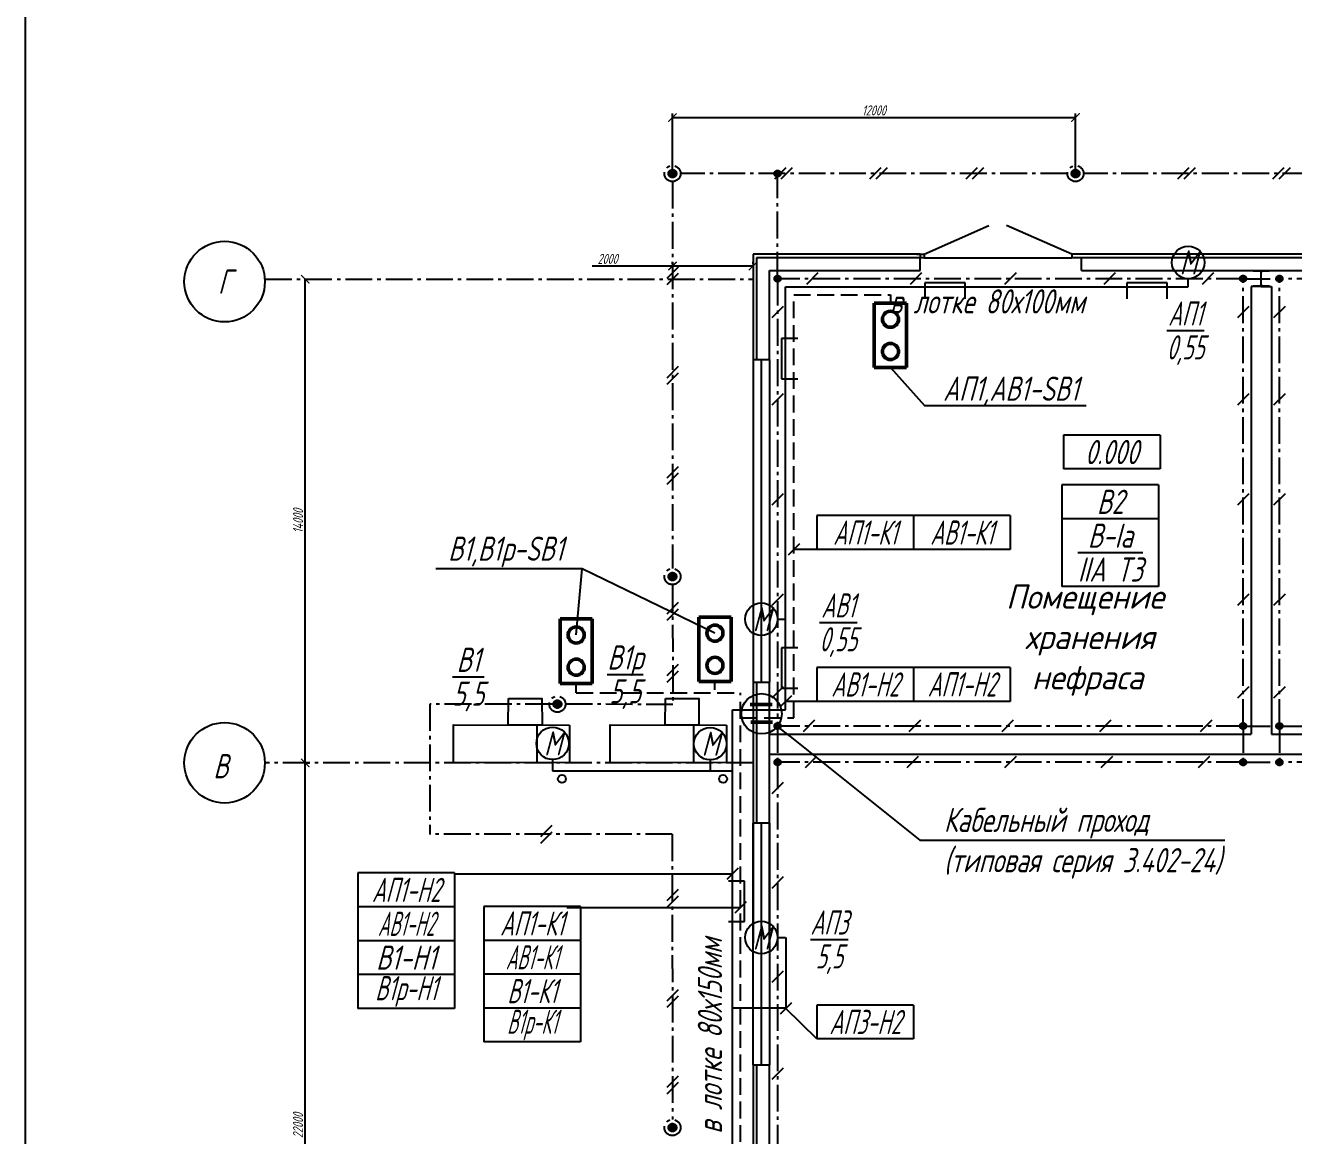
# Model space of a CAD drawing. Header units: millimetres. Extents: x 6735 to 13224, y -12144 to -9633.
# Drawn here: x 11886.3 to 12263.8, y -10425.7 to -10095.1 of the extents above; entities that cross this region are included whole.
import ezdxf
from ezdxf import colors
from ezdxf.entities.mleader import LeaderData, LeaderLine
from ezdxf.enums import TextEntityAlignment as Align
from ezdxf.math import Vec2, Vec3

# ---------------------------------------------------------------- set-up
doc = ezdxf.new("R2010")
doc.units = ezdxf.units.MM
doc.linetypes.add('gost5', pattern=[7, 5, -2, 0])
doc.linetypes.add('gost6', pattern=[12, 8, -1.5, 1, -1.5])
doc.layers.get('Defpoints').update_dxf_attribs({"color": 33})
for name, color, linetype, lineweight in [('Заземление (Вновь)', 6, 'gost6', 50), ('КаБель контрольный (Вновь)', 142, 'gost5', 60), ('КаБель силовой (Вновь)', 1, 'Continuous', 60), ('Линия выноска', 137, 'Continuous', 25), ('Осевая', 4, 'gost6', 25), ('Размерная', 4, 'Continuous', 25), ('Рамка толстая', 7, 'Continuous', 60), ('Рамка тонкая', 5, 'Continuous', 25), ('Строительный', 251, 'Continuous', 13), ('Текст', 2, 'Continuous', 25), ('Эл. аппараты (Вновь)', 93, 'Continuous', 50), ('ЭлектрооБорудование (Вновь)', 160, 'Continuous', 60)]:
    doc.layers.add(name, color=color, linetype=linetype, lineweight=lineweight)
doc.styles.add('Simplex', font='simplex.shx', dxfattribs={"width": 0.7, "oblique": 15})
doc.dimstyles.new('ISO-25', dxfattribs={"dimtxt": 3, "dimasz": 2.5, "dimexe": 1.25, "dimexo": 0.625, "dimtad": 1, "dimtxsty": 'Simplex', "dimcen": 2.5, "dimclrt": 2, "dimadec": 0, "dimazin": 0, "dimtfac": 1, "dimtmove": 0, "dimatfit": 3, "dimfxl": 1, "dimarcsym": 0})

# ---------------------------------------------------------------- blocks, each defined once
blk = doc.blocks.new('APF064500')
at = {"ltscale": 100}
for p, q in [((-100, 186.5), (-100, 198)), ((-100, 198), (100, 198)), ((-16.5, 186.5), (-100, 186.5)), ((-3.5, 24.5), (-3.5, 173.5)), ((3.5, 24.5), (3.5, 173.5)), ((100, 186.5), (16.5, 186.5)), ((100, 198), (100, 186.5)), ((-100, 0), (-100, 11.5)), ((-100, 11.5), (-16.5, 11.5)), ((100, 0), (-100, 0)), ((16.5, 11.5), (100, 11.5)), ((100, 11.5), (100, 0))]:
    blk.add_line(p, q, dxfattribs=at)
for centre, start, end in [((-16.5, 173.5), 0, 90), ((16.5, 173.5), 90, 180), ((-16.5, 24.5), 270, 0), ((16.5, 24.5), 180, 270)]:
    blk.add_arc(centre, 13, start, end, dxfattribs=at)
blk = doc.blocks.new('_ArchTick')
at = {"color": 0, "linetype": 'ByBlock', "const_width": 0.15}
blk.add_lwpolyline([(-0.5, -0.5), (0.5, 0.5)], dxfattribs=at)
blk = doc.blocks.new('*D528')
at = {"layer": 'Defpoints', "color": 0, "transparency": 16777216}
for p in [(11969.58, -10314.64), (11969.58, -10314.64), (11969.58, -10530.64)]:
    blk.add_point(p, dxfattribs=at)
at = {"layer": 'Размерная', "color": 0, "lineweight": -2, "transparency": 16777216}
for p, q in [((11969.58, -10530.64), (11969.58, -10314.64)), ((11970.2, -10314.64), (11970.83, -10314.64)), ((11970.2, -10530.64), (11970.83, -10530.64))]:
    blk.add_line(p, q, dxfattribs=at)
at = {"layer": 'Размерная', "color": 0, "lineweight": -2, "transparency": 16777216, "xscale": 2.5, "yscale": 2.5, "zscale": 2.5}
for p, rotation in [((11969.58, -10314.64), 90), ((11969.58, -10530.64), 270)]:
    blk.add_blockref('_ArchTick', p, dxfattribs=dict(at, rotation=rotation))
at = {"layer": 'Размерная', "color": 2, "lineweight": 25, "transparency": 16777216, "insert": (11967.45, -10422.64), "char_height": 3, "attachment_point": 5, "rotation": 90, "style": 'Simplex'}
blk.add_mtext('22000', dxfattribs=at)
blk = doc.blocks.new('*D529')
at = {"layer": 'Defpoints', "color": 0, "transparency": 16777216}
for p in [(11969.58, -10170.64), (11969.58, -10170.64), (11969.58, -10314.64)]:
    blk.add_point(p, dxfattribs=at)
at = {"layer": 'Размерная', "color": 0, "lineweight": -2, "transparency": 16777216}
for p, q in [((11969.58, -10314.64), (11969.58, -10170.64)), ((11970.2, -10170.64), (11970.83, -10170.64)), ((11970.2, -10314.64), (11970.83, -10314.64))]:
    blk.add_line(p, q, dxfattribs=at)
at = {"layer": 'Размерная', "color": 0, "lineweight": -2, "transparency": 16777216, "xscale": 2.5, "yscale": 2.5, "zscale": 2.5}
for p, rotation in [((11969.58, -10170.64), 90), ((11969.58, -10314.64), 270)]:
    blk.add_blockref('_ArchTick', p, dxfattribs=dict(at, rotation=rotation))
at = {"layer": 'Размерная', "color": 2, "lineweight": 25, "transparency": 16777216, "insert": (11967.45, -10242.64), "char_height": 3, "attachment_point": 5, "rotation": 90, "style": 'Simplex'}
blk.add_mtext('14000', dxfattribs=at)
blk = doc.blocks.new('A$C629C7F59')
at = {"layer": 'Эл. аппараты (Вновь)'}
for p, q in [((0, 8), (0, 0)), ((4, 8), (0, 8)), ((4, 0), (4, 8)), ((0, 0), (4, 0))]:
    blk.add_line(p, q, dxfattribs=at)
for centre in [(2, 6), (2, 2)]:
    blk.add_circle(centre, 1, dxfattribs=at)
blk = doc.blocks.new('_None')
blk = doc.blocks.new('A$C11954CC4')
at = {"layer": 'Линия выноска', "color": 161}
for p, q in [((12, 4.2), (0, 4.2)), ((0, 4.2), (0, 0)), ((12, 4.2), (12, 0)), ((12, 0), (0, 0))]:
    blk.add_line(p, q, dxfattribs=at)
blk = doc.blocks.new('*D531')
at = {"layer": 'Defpoints', "color": 0, "transparency": 16777216}
for p in [(12198.9, -10122.51), (12078.9, -10139.19), (12198.9, -10139.19)]:
    blk.add_point(p, dxfattribs=at)
at = {"layer": 'Размерная', "color": 0, "lineweight": -2, "transparency": 16777216}
for p, q in [((12078.9, -10138.56), (12078.9, -10121.26)), ((12078.9, -10122.51), (12198.9, -10122.51)), ((12198.9, -10138.56), (12198.9, -10121.26))]:
    blk.add_line(p, q, dxfattribs=at)
at = {"layer": 'Размерная', "color": 0, "lineweight": -2, "transparency": 16777216, "xscale": 2.5, "yscale": 2.5, "zscale": 2.5, "rotation": 180}
blk.add_blockref('_ArchTick', (12078.9, -10122.51), dxfattribs=at)
at = {"layer": 'Размерная', "color": 0, "lineweight": -2, "transparency": 16777216, "xscale": 2.5, "yscale": 2.5, "zscale": 2.5}
blk.add_blockref('_ArchTick', (12198.9, -10122.51), dxfattribs=at)
at = {"layer": 'Размерная', "color": 2, "lineweight": 25, "transparency": 16777216, "insert": (12138.9, -10120.38), "char_height": 3, "attachment_point": 5, "style": 'Simplex'}
blk.add_mtext('12000', dxfattribs=at)
blk = doc.blocks.new('*D530')
at = {"layer": 'Defpoints', "color": 0, "transparency": 16777216}
for p in [(12078.9, -10166.72), (12078.9, -10166.72), (12102.9, -10166.72)]:
    blk.add_point(p, dxfattribs=at)
at = {"layer": 'Размерная', "color": 0, "lineweight": -2, "transparency": 16777216}
for p, q in [((12078.9, -10166.72), (12054.99, -10166.72)), ((12078.9, -10166.09), (12078.9, -10165.47)), ((12102.9, -10166.72), (12078.9, -10166.72)), ((12102.9, -10166.09), (12102.9, -10165.47))]:
    blk.add_line(p, q, dxfattribs=at)
at = {"layer": 'Размерная', "color": 0, "lineweight": -2, "transparency": 16777216, "xscale": 2.5, "yscale": 2.5, "zscale": 2.5, "rotation": 180}
blk.add_blockref('_ArchTick', (12078.9, -10166.72), dxfattribs=at)
at = {"layer": 'Размерная', "color": 0, "lineweight": -2, "transparency": 16777216, "xscale": 2.5, "yscale": 2.5, "zscale": 2.5}
blk.add_blockref('_ArchTick', (12102.9, -10166.72), dxfattribs=at)
at = {"layer": 'Размерная', "color": 2, "lineweight": 25, "transparency": 16777216, "insert": (12059.59, -10164.59), "char_height": 3, "attachment_point": 5, "style": 'Simplex'}
blk.add_mtext('2000', dxfattribs=at)
blk = doc.blocks.new('A$C710D2D3C')
at = {"layer": 'Рамка тонкая'}
for p, q in [((0, 0), (0, 2)), ((0, 2), (5, 2)), ((5, 2), (5, 0))]:
    blk.add_line(p, q, dxfattribs=at)
blk = doc.blocks.new('_DotBlank')
at = {"color": 0, "linetype": 'ByBlock', "lineweight": -2}
blk.add_line((-0.5, 0), (-1, 0), dxfattribs=at)
blk.add_circle((0, 0), 0.5, dxfattribs=at)

msp = doc.modelspace()

# ---------------------------------------------------------------- hatches: boundary and pattern name
at = {"layer": 'Заземление (Вновь)', "lineweight": 25}
for points in [[(12080.10132, -10139.1869, 1), (12077.70132, -10139.1869, 1)], [(12200.10132, -10139.1869, 1), (12197.70132, -10139.1869, 1)], [(12080.10132, -10259.1869, 1), (12077.70132, -10259.1869, 1)], [(12045.8455, -10297.16856, 1), (12043.4455, -10297.16856, 1)], [(12080.10132, -10423.2509, 1), (12077.70132, -10423.2509, 1)]]:
    msp.add_hatch(color=256, dxfattribs=at).paths.add_polyline_path(points)
h = msp.add_hatch(color=256, dxfattribs=at)
h.paths.add_polyline_path([(12110.19732, -10138.2269), (12110.19732, -10139.1869), (12111.15732, -10139.1869, 0.414213562)])
h.paths.add_polyline_path([(12110.19732, -10138.2269, 0.414213562), (12109.23732, -10139.1869), (12110.19732, -10139.1869)])
h.paths.add_polyline_path([(12111.15732, -10139.1869), (12110.19732, -10139.1869), (12109.23732, -10139.1869, 1)])
h = msp.add_hatch(color=256, dxfattribs=at)
h.paths.add_polyline_path([(12110.19732, -10169.5229), (12110.19732, -10170.4829), (12111.15732, -10170.4829, 0.414213562)])
h.paths.add_polyline_path([(12110.19732, -10169.5229, 0.414213562), (12109.23732, -10170.4829), (12110.19732, -10170.4829)])
h.paths.add_polyline_path([(12111.15732, -10170.4829), (12110.19732, -10170.4829), (12109.23732, -10170.4829, 1)])
h = msp.add_hatch(color=256, dxfattribs=at)
h.paths.add_polyline_path([(12248.79732, -10169.5229), (12248.79732, -10170.4829), (12249.75732, -10170.4829, 0.414213562)])
h.paths.add_polyline_path([(12248.79732, -10169.5229, 0.414213562), (12247.83732, -10170.4829), (12248.79732, -10170.4829)])
h.paths.add_polyline_path([(12249.75732, -10170.4829), (12248.79732, -10170.4829), (12247.83732, -10170.4829, 1)])
h = msp.add_hatch(color=256, dxfattribs=at)
h.paths.add_polyline_path([(12259.60843, -10169.5229), (12259.60843, -10170.4829), (12260.56843, -10170.4829, 0.414213562)])
h.paths.add_polyline_path([(12259.60843, -10169.5229, 0.414213562), (12258.64843, -10170.4829), (12259.60843, -10170.4829)])
h.paths.add_polyline_path([(12260.56843, -10170.4829), (12259.60843, -10170.4829), (12258.64843, -10170.4829, 1)])
h = msp.add_hatch(color=256, dxfattribs=at)
h.paths.add_polyline_path([(12110.19732, -10302.7229), (12110.19732, -10303.6829), (12111.15732, -10303.6829, 0.414213562)])
h.paths.add_polyline_path([(12110.19732, -10302.7229, 0.414213562), (12109.23732, -10303.6829), (12110.19732, -10303.6829)])
h.paths.add_polyline_path([(12111.15732, -10303.6829), (12110.19732, -10303.6829), (12109.23732, -10303.6829, 1)])
h = msp.add_hatch(color=256, dxfattribs=at)
h.paths.add_polyline_path([(12248.79732, -10302.7229), (12248.79732, -10303.6829), (12249.75732, -10303.6829, 0.414213562)])
h.paths.add_polyline_path([(12248.79732, -10302.7229, 0.414213562), (12247.83732, -10303.6829), (12248.79732, -10303.6829)])
h.paths.add_polyline_path([(12249.75732, -10303.6829), (12248.79732, -10303.6829), (12247.83732, -10303.6829, 1)])
h = msp.add_hatch(color=256, dxfattribs=at)
h.paths.add_polyline_path([(12259.60843, -10302.7229), (12259.60843, -10303.6829), (12260.56843, -10303.6829, 0.414213562)])
h.paths.add_polyline_path([(12259.60843, -10302.7229, 0.414213562), (12258.64843, -10303.6829), (12259.60843, -10303.6829)])
h.paths.add_polyline_path([(12260.56843, -10303.6829), (12259.60843, -10303.6829), (12258.64843, -10303.6829, 1)])
h = msp.add_hatch(color=256, dxfattribs=at)
h.paths.add_polyline_path([(12110.19732, -10313.5229), (12110.19732, -10314.4829), (12111.15732, -10314.4829, 0.414213562)])
h.paths.add_polyline_path([(12110.19732, -10313.5229, 0.414213562), (12109.23732, -10314.4829), (12110.19732, -10314.4829)])
h.paths.add_polyline_path([(12111.15732, -10314.4829), (12110.19732, -10314.4829), (12109.23732, -10314.4829, 1)])
h = msp.add_hatch(color=256, dxfattribs=at)
h.paths.add_polyline_path([(12248.79732, -10313.5229), (12248.79732, -10314.4829), (12249.75732, -10314.4829, 0.414213562)])
h.paths.add_polyline_path([(12248.79732, -10313.5229, 0.414213562), (12247.83732, -10314.4829), (12248.79732, -10314.4829)])
h.paths.add_polyline_path([(12249.75732, -10314.4829), (12248.79732, -10314.4829), (12247.83732, -10314.4829, 1)])
h = msp.add_hatch(color=256, dxfattribs=at)
h.paths.add_polyline_path([(12259.60843, -10313.5229), (12259.60843, -10314.4829), (12260.56843, -10314.4829, 0.414213562)])
h.paths.add_polyline_path([(12259.60843, -10313.5229, 0.414213562), (12258.64843, -10314.4829), (12259.60843, -10314.4829)])
h.paths.add_polyline_path([(12260.56843, -10314.4829), (12259.60843, -10314.4829), (12258.64843, -10314.4829, 1)])

# ---------------------------------------------------------------- linework, layer by layer
for p, q in [((12112.6311, -10137.48984), (12109.23699, -10140.88396)), ((12114.5511, -10137.48984), (12111.15699, -10140.88396)), ((12140.91465, -10137.48984), (12137.52054, -10140.88396)), ((12142.83465, -10137.48984), (12139.44054, -10140.88396)), ((12169.59933, -10137.48984), (12166.20522, -10140.88396)), ((12171.51933, -10137.48984), (12168.12522, -10140.88396)), ((12232.6311, -10137.48984), (12229.23699, -10140.88396)), ((12234.5511, -10137.48984), (12231.15699, -10140.88396)), ((12260.91465, -10137.48984), (12257.52054, -10140.88396)), ((12262.83465, -10137.48984), (12259.44054, -10140.88396)), ((12078.90132, -10141.5869), (12078.90132, -10256.7869)), ((12196.50132, -10139.1869), (12081.30132, -10139.1869)), ((12110.19732, -10170.4829), (12110.19732, -10139.1869)), ((12316.50132, -10139.1869), (12201.30132, -10139.1869)), ((12080.59837, -10167.01151), (12077.20426, -10170.40563)), ((12080.59837, -10168.93151), (12077.20426, -10172.32563)), ((12110.19732, -10170.4829), (12110.19732, -10303.6829)), ((12248.79732, -10170.4829), (12110.19732, -10170.4829)), ((12122.20728, -10168.78584), (12118.81316, -10172.17996)), ((12153.01961, -10168.78584), (12149.6255, -10172.17996)), ((12181.19437, -10168.78584), (12177.80026, -10172.17996)), ((12210.69013, -10168.78584), (12207.29602, -10172.17996)), ((12240.00272, -10168.78584), (12236.60861, -10172.17996)), ((12248.79732, -10303.6829), (12248.79732, -10170.4829)), ((12248.79732, -10170.4829), (12259.60843, -10170.4829)), ((12464.80843, -10170.4829), (12259.60843, -10170.4829)), ((12259.60843, -10303.6829), (12259.60843, -10170.4829)), ((12111.86863, -10178.78421), (12108.47452, -10182.17832)), ((12250.46863, -10178.78421), (12247.07452, -10182.17832)), ((12261.27975, -10178.78421), (12257.88564, -10182.17832)), ((12080.59837, -10196.68168), (12077.20426, -10200.07579)), ((12080.59837, -10198.60168), (12077.20426, -10201.99579)), ((12111.86863, -10204.76692), (12108.47452, -10208.16104)), ((12250.46863, -10204.76692), (12247.07452, -10208.16104)), ((12261.27975, -10204.76692), (12257.88564, -10208.16104)), ((12080.59837, -10226.4902), (12077.20426, -10229.88431)), ((12080.59837, -10228.4102), (12077.20426, -10231.80431)), ((12111.86863, -10234.49979), (12108.47452, -10237.8939)), ((12250.46863, -10234.49979), (12247.07452, -10237.8939)), ((12261.27975, -10234.49979), (12257.88564, -10237.8939)), ((12078.90132, -10261.5869), (12079.05489, -10297.24906)), ((12111.86863, -10264.39137), (12108.47452, -10267.78548)), ((12250.46863, -10264.39137), (12247.07452, -10267.78548)), ((12261.27975, -10264.39137), (12257.88564, -10267.78548)), ((12080.59837, -10266.94379), (12077.20426, -10270.3379)), ((12080.59837, -10268.86379), (12077.20426, -10272.2579)), ((12080.59837, -10285.38627), (12077.20426, -10288.78038)), ((12080.59837, -10287.30627), (12077.20426, -10290.70038)), ((12111.86863, -10291.98355), (12108.47452, -10295.37767)), ((12250.46863, -10291.98355), (12247.07452, -10295.37767)), ((12261.27975, -10291.98355), (12257.88564, -10295.37767)), ((12006.65237, -10297.15526), (12006.64169, -10335.92979)), ((12079.05489, -10297.24906), (12006.65144, -10297.15525)), ((12248.79732, -10303.6829), (12110.19732, -10303.6829)), ((12110.19732, -10303.6829), (12110.19732, -10314.4829)), ((12121.17919, -10301.98584), (12117.78508, -10305.37996)), ((12152.69986, -10301.98584), (12149.30575, -10305.37996)), ((12180.30767, -10301.98584), (12176.91356, -10305.37996)), ((12209.43721, -10301.98584), (12206.04309, -10305.37996)), ((12239.43615, -10301.98584), (12236.04204, -10305.37996)), ((12248.79732, -10303.6829), (12248.79732, -10314.4829)), ((12248.79732, -10303.6829), (12259.60843, -10303.6829)), ((12259.60843, -10303.6829), (12464.80843, -10303.6829)), ((12259.60843, -10303.6829), (12259.60843, -10314.4829)), ((12110.19732, -10314.4829), (12110.19732, -10530.4349)), ((12248.79732, -10314.4829), (12110.19732, -10314.4829)), ((12121.83125, -10312.78584), (12118.43714, -10316.17996)), ((12152.04756, -10312.78584), (12148.65344, -10316.17996)), ((12181.19437, -10312.78584), (12177.80026, -10316.17996)), ((12209.87191, -10312.78584), (12206.4778, -10316.17996)), ((12238.78409, -10312.78584), (12235.38998, -10316.17996)), ((12248.79732, -10314.4829), (12260.3724, -10314.4829)), ((12464.80843, -10314.4829), (12259.60843, -10314.4829)), ((12111.89437, -10320.51499), (12108.50026, -10323.9091)), ((12043.03353, -10333.32984), (12039.63942, -10336.72395)), ((12078.82898, -10335.92182), (12006.6417, -10335.92978)), ((12043.03353, -10335.24984), (12039.63942, -10338.64395)), ((12078.82898, -10335.92182), (12078.90132, -10420.8509)), ((12111.89437, -10348.62669), (12108.50026, -10352.0208)), ((12080.59837, -10352.38918), (12077.20426, -10355.7833)), ((12080.59837, -10354.30918), (12077.20426, -10357.7033)), ((12111.89437, -10376.68062), (12108.50026, -10380.07474)), ((12080.59837, -10382.19771), (12077.20426, -10385.59182)), ((12080.59837, -10384.11771), (12077.20426, -10387.51182)), ((12111.89437, -10405.56961), (12108.50026, -10408.96373)), ((12080.59837, -10407.95513), (12077.20426, -10411.34924)), ((12080.59837, -10409.87513), (12077.20426, -10413.26924))]:
    msp.add_line(p, q, dxfattribs=at)
for centre, radius in [((12078.90132, -10139.1869), 2.4), ((12198.90132, -10139.1869), 2.4), ((12078.90132, -10139.1869), 1.2), ((12110.19732, -10139.1869), 0.96), ((12198.90132, -10139.1869), 1.2), ((12110.19732, -10170.4829), 0.96), ((12248.79732, -10170.4829), 0.96), ((12259.60843, -10170.4829), 0.96), ((12078.90132, -10259.1869), 2.4), ((12078.90132, -10259.1869), 1.2), ((12044.6455, -10297.16856), 2.4), ((12044.6455, -10297.16856), 1.2), ((12110.19732, -10303.6829), 0.96), ((12248.79732, -10303.6829), 0.96), ((12259.60843, -10303.6829), 0.96), ((12110.19732, -10314.4829), 0.96), ((12248.79732, -10314.4829), 0.96), ((12259.60843, -10314.4829), 0.96), ((12078.90132, -10423.2509), 2.4), ((12078.90132, -10423.2509), 1.2)]:
    msp.add_circle(centre, radius, dxfattribs=at)
at = {"layer": 'КаБель контрольный (Вновь)', "lineweight": 25}
for p, q in [((12114.99732, -10301.2829), (12114.99732, -10175.2829)), ((12114.99732, -10175.2829), (12143.79732, -10175.2829)), ((12143.79732, -10175.2829), (12143.79732, -10177.6829)), ((12050.24736, -10293.76016), (12050.24727, -10291.06117)), ((12091.54364, -10292.90799), (12091.54364, -10290.50799)), ((12050.24736, -10293.76016), (12098.62627, -10293.76016)), ((12099.15732, -10686.5309), (12099.15732, -10293.76016)), ((12099.15732, -10301.2829), (12114.99732, -10301.2829))]:
    msp.add_line(p, q, dxfattribs=at)
at = {"layer": 'КаБель силовой (Вновь)', "lineweight": 25}
for p, q in [((12232.44339, -10172.8829), (12232.44339, -10170.48285)), ((12112.59732, -10298.8829), (12112.59732, -10172.8829)), ((12112.59732, -10172.8829), (12232.44339, -10172.8829)), ((12110.19732, -10271.88013), (12112.59732, -10271.88013)), ((12096.75732, -10688.9309), (12096.75732, -10298.8829)), ((12096.75732, -10298.8829), (12112.59732, -10298.8829)), ((12043.22737, -10313.69731), (12043.22737, -10317.0403)), ((12090.14976, -10313.79698), (12090.14976, -10317.0403)), ((12043.22737, -10317.0403), (12096.75732, -10317.0403)), ((12110.19732, -10366.67328), (12112.59732, -10366.67328)), ((12112.62484, -10366.63708), (12112.62484, -10387.70955)), ((12112.62484, -10387.70955), (12096.78484, -10387.70955))]:
    msp.add_line(p, q, dxfattribs=at)
at = {"layer": 'КаБель силовой (Вновь)', "color": 3, "lineweight": 50}
for p, q in [((12102.0662, -10297.26185), (12108.59587, -10297.26185)), ((12102.20239, -10302.56721), (12108.73206, -10302.56721))]:
    msp.add_line(p, q, dxfattribs=at)
at = {"layer": 'КаБель силовой (Вновь)', "lineweight": 25}
for centre in [(12045.99234, -10319.4403), (12093.99234, -10319.4403)]:
    msp.add_circle(centre, 1.2, dxfattribs=at)
at = {"layer": 'Линия выноска', "lineweight": 25}
for p, q in [((12195.27906, -10217.07288), (12195.27906, -10227.15288)), ((12224.07906, -10217.07288), (12195.27906, -10217.07288)), ((12224.07906, -10217.07288), (12224.07906, -10227.15288)), ((12224.07906, -10227.15288), (12195.27906, -10227.15288)), ((12194.84886, -10231.88501), (12194.84886, -10241.96501)), ((12223.64886, -10231.88501), (12194.84886, -10231.88501)), ((12223.64886, -10231.88501), (12223.64886, -10241.96501)), ((12194.84886, -10241.96501), (12194.84886, -10262.12501)), ((12223.64886, -10241.96501), (12194.84886, -10241.96501)), ((12223.64886, -10241.96501), (12223.64886, -10262.12501)), ((12223.64886, -10262.12501), (12194.84886, -10262.12501))]:
    msp.add_line(p, q, dxfattribs=at)
at = {"layer": 'Линия выноска', "color": 161, "lineweight": 25}
for p, q in [((12116.69437, -10249.42782), (12113.30026, -10252.82193)), ((12121.89408, -10251.12488), (12114.99732, -10251.12488)), ((12114.29437, -10294.66192), (12110.90026, -10298.05603)), ((12121.89408, -10296.35897), (12112.59732, -10296.35897)), ((12013.86373, -10347.67242), (12096.75732, -10347.67242)), ((12098.45437, -10345.97536), (12095.06026, -10349.36947)), ((12100.85437, -10356.05536), (12097.46026, -10359.44947)), ((12047.46373, -10357.75242), (12099.15732, -10357.75242)), ((12114.33065, -10386.0745), (12110.93654, -10389.46861)), ((12121.89408, -10396.85993), (12112.6336, -10387.77155))]:
    msp.add_line(p, q, dxfattribs=at)
at = {"layer": 'Осевая', "lineweight": 25}
for p, q in [((11957.53677, -10170.63565), (12102.90132, -10170.63565)), ((12102.90132, -10314.6403), (11957.55753, -10314.6403))]:
    msp.add_line(p, q, dxfattribs=at)
at = {"layer": 'Рамка толстая', "color": 18, "lineweight": -2, "true_color": 0x000000}
msp.add_line((11886.25548, -11014.5918), (11886.25548, -10045.9668), dxfattribs=at)
at = {"layer": 'Рамка тонкая', "lineweight": 25}
for centre in [(11945.55796, -10171.3484), (11945.55753, -10314.6403)]:
    msp.add_circle(centre, 12, dxfattribs=at)
at = {"layer": 'Строительный', "lineweight": 25, "ltscale": 100}
for p, q in [((12153.82, -10163.1869), (12173.06033, -10154.63803)), ((12197.84171, -10163.1869), (12178.33932, -10154.63803)), ((12152.63204, -10163.1869), (12102.90132, -10163.1869)), ((12102.90132, -10163.1869), (12102.90132, -10164.2429)), ((12102.90132, -10164.2429), (12102.90132, -10194.63565)), ((12153.82, -10164.2429), (12103.95732, -10164.2429)), ((12103.95732, -10164.2429), (12103.95732, -10170.12231)), ((12151.69982, -10163.1869), (12153.82, -10163.1869)), ((12152.63204, -10163.1869), (12152.63204, -10164.2429)), ((12152.63204, -10168.0829), (12152.63204, -10164.2429)), ((12153.82, -10163.1869), (12153.82, -10164.2429)), ((12153.82, -10164.2429), (12197.84171, -10164.2429)), ((12200.63204, -10163.1869), (12197.84171, -10163.1869)), ((12197.84171, -10163.1869), (12197.84171, -10164.2429)), ((12274.60843, -10164.2429), (12197.84171, -10164.2429)), ((12274.60843, -10163.1869), (12200.63204, -10163.1869)), ((12200.63204, -10168.0829), (12200.63204, -10164.2429)), ((12103.95732, -10168.0829), (12103.95732, -10194.63565)), ((12107.79732, -10168.0829), (12152.63204, -10168.0829)), ((12107.79732, -10194.63565), (12107.79732, -10168.0829)), ((12200.63204, -10168.0829), (12274.60843, -10168.0829)), ((12254.19732, -10172.8349), (12251.19732, -10172.8349)), ((12251.19732, -10172.8349), (12251.19732, -10306.0829)), ((12254.20843, -10172.8349), (12257.20843, -10172.8349)), ((12257.20843, -10172.8349), (12257.20843, -10306.0829)), ((12107.79732, -10194.63565), (12102.90132, -10194.63565)), ((12102.90132, -10194.63565), (12102.90132, -10290.63565)), ((12105.34932, -10194.63565), (12105.34932, -10290.63565)), ((12107.79732, -10194.63565), (12107.79732, -10290.63565)), ((12102.90132, -10290.63565), (12102.90132, -10368.37431)), ((12102.90132, -10290.63565), (12107.79732, -10290.63565)), ((12103.95732, -10290.63565), (12103.95732, -10332.63565)), ((12107.79732, -10368.37431), (12107.79732, -10290.63565)), ((12107.79732, -10306.0829), (12251.19732, -10306.0829)), ((12257.20843, -10306.0829), (12467.20843, -10306.0829)), ((12107.79732, -10312.0829), (12688.59732, -10312.0829)), ((12107.79732, -10332.63565), (12102.90132, -10332.63565)), ((12102.90132, -10404.61431), (12102.90132, -10332.63565)), ((12105.34932, -10332.63565), (12105.34932, -10404.61431)), ((12107.79732, -10332.63565), (12107.79732, -10404.61431)), ((12102.90132, -10404.61431), (12102.90132, -10443.10765)), ((12102.90132, -10404.61431), (12107.79732, -10404.61431)), ((12103.95732, -10404.61431), (12103.95732, -10443.10765)), ((12107.79732, -10443.10765), (12107.79732, -10404.61431)), ((12107.79732, -10427.50765), (12107.79732, -10422.70765))]:
    msp.add_line(p, q, dxfattribs=at)
at = {"layer": 'ЭлектрооБорудование (Вновь)', "lineweight": 25}
for p, q in [((12038.49408, -10303.3963), (12038.49408, -10314.6403)), ((12085.20016, -10303.3963), (12085.20016, -10314.6403))]:
    msp.add_line(p, q, dxfattribs=at)
for points in [[(12030.09043, -10295.46968), (12040.04155, -10295.46968), (12040.07422, -10303.3963), (12030.0255, -10303.3963)], [(12076.7965, -10295.46968), (12086.74763, -10295.46968), (12086.78029, -10303.3963), (12076.73158, -10303.3963)], [(12048.26735, -10303.3963), (12048.26735, -10314.6403), (12013.69335, -10314.528), (12013.69335, -10303.2972)], [(12094.97343, -10303.3963), (12094.97343, -10314.6403), (12060.39943, -10314.528), (12060.39943, -10303.2972)]]:
    msp.add_lwpolyline(points, close=True, dxfattribs=at)
for centre in [(12232.44339, -10165.64663), (12105.36109, -10271.88013), (12043.22737, -10308.86109), (12090.14976, -10308.96075), (12105.36109, -10366.67328)]:
    msp.add_circle(centre, 4.83622, dxfattribs=at)

# ---------------------------------------------------------------- block references
at = {"lineweight": 25, "xscale": 2.4, "yscale": 2.4, "zscale": 2.4, "rotation": 180}
msp.add_blockref('A$C629C7F59', (12148.59752, -10177.7669), dxfattribs=at)
at = {"lineweight": 25, "xscale": 2.4, "yscale": 2.4, "zscale": 2.4}
for p in [(12045.44707, -10290.97717), (12086.74344, -10290.42399)]:
    msp.add_blockref('A$C629C7F59', p, dxfattribs=at)
at = {"layer": 'КаБель силовой (Вновь)', "lineweight": 25, "yscale": 2.4, "zscale": 2.4}
for name, p, xscale in [('A$C710D2D3C', (12166.04762, -10176.4829), -2.4), ('A$C710D2D3C', (12226.21329, -10176.4829), -2.4), ('A$C11954CC4', (12121.89408, -10251.12488), 2.4), ('A$C11954CC4', (12150.68045, -10251.12826), 2.4), ('A$C11954CC4', (12121.89408, -10296.35897), 2.4), ('A$C11954CC4', (12150.69038, -10296.34223), 2.4), ('A$C11954CC4', (11985.22198, -10357.52511), 2.4), ('A$C11954CC4', (11985.22198, -10367.60511), 2.4), ('A$C11954CC4', (12022.71342, -10367.51217), 2.4), ('A$C11954CC4', (11985.22198, -10377.68511), 2.4), ('A$C11954CC4', (12022.71342, -10377.59217), 2.4), ('A$C11954CC4', (11985.22198, -10387.76511), 2.4), ('A$C11954CC4', (12022.71342, -10387.67217), 2.4), ('A$C11954CC4', (12121.89408, -10396.85993), 2.4), ('A$C11954CC4', (12022.71342, -10397.75217), 2.4)]:
    msp.add_blockref(name, p, dxfattribs=dict(at, xscale=xscale))
at = {"layer": 'КаБель силовой (Вновь)', "lineweight": 25, "xscale": -2.4, "yscale": 2.4, "zscale": 2.4}
for p, rotation in [((12116.19732, -10188.31575), 90), ((12116.19732, -10280.40484), 90), ((12095.55732, -10361.91282), 270)]:
    msp.add_blockref('A$C710D2D3C', p, dxfattribs=dict(at, rotation=rotation))
at = {"layer": 'Строительный', "lineweight": 25, "ltscale": 100, "xscale": 0.024, "yscale": 0.024, "zscale": 0.024}
msp.add_blockref('APF064500', (12254.19732, -10172.8349), dxfattribs=at)

# ---------------------------------------------------------------- texts
at = {"layer": 'Текст', "lineweight": 25, "style": 'Simplex', "oblique": 15, "width": 0.7}
for s, p in [('Г', (11945.55796, -10171.3484)), ('В', (11944.40776, -10315.64504))]:
    msp.add_text(s, height=7.2, dxfattribs=at).set_placement(p, align=Align.MIDDLE_CENTER)
msp.add_text('в лотке 80х100мм', height=7.2, dxfattribs=at).set_placement((12143.62527, -10180.85239))
msp.add_text('в лотке 80х150мм', height=7.2, rotation=90, dxfattribs=at).set_placement((12093.66238, -10425.08565))
at = {"layer": 'Текст', "lineweight": 25, "char_height": 7.2, "style": 'Simplex'}
for s, width, insert, attachment_point in [('\\A1;{\\W0.6;\\SАП1/0,55;}', 3.5, (12231.62485, -10185.89703), 5), ('0.000', 3.5, (12209.67906, -10222.11288), 5), ('В2', 3.5, (12209.24886, -10236.92501), 5), ('{\\W0.6;АП1-К1}', 3.5, (12136.29404, -10246.08491), 5), ('{\\W0.6;АВ1-К1}', 3.5, (12165.08041, -10246.08829), 5), ('\\A1;{\\H1x;\\SВ-Iа/IIA T3;}', 3.5, (12209.24886, -10252.04501), 5), ('\\pi-5.86714;{\\W0.9;Помещение \\P\\pi-0.18451;хранения \\P\\pi1.82121;нефраса}', 43.5, (12184.08619, -10278.13755), 4), ('\\A1;{\\W0.6;\\SАВ1/0,55;}', 3.5, (12128.25938, -10272.81128), 5), ('\\A1;\\SВ1/5,5;', 3.5, (12018.14292, -10288.99676), 5), ('\\A1;\\SВ1р/5,5;', 3.5, (12064.84899, -10288.30629), 5), ('{\\W0.6;АВ1-Н2}', 3.5, (12136.29404, -10291.319), 5), ('{\\W0.6;АП1-Н2}', 3.5, (12165.09034, -10291.30226), 5), ('{\\W0.6;АП1-Н2}', 3.5, (11999.62195, -10352.48514), 5), ('{\\W0.5;АВ1-Н2}', 3.5, (11999.62195, -10362.56514), 5), ('{\\W0.6;АП1-К1}', 3.5, (12037.11338, -10362.4722), 5), ('\\A1;{\\W0.6;\\SАП3/5,5;}', 3.5, (12125.58986, -10367.22756), 5), ('В1-Н1', 3.5, (11999.62195, -10372.64514), 5), ('{\\W0.5;АВ1-К1}', 3.5, (12037.11338, -10372.5522), 5), ('{\\W0.6;В1р-Н1}', 3.5, (11999.62195, -10382.72514), 5), ('{\\W0.6;В1-К1}', 3.5, (12037.11338, -10382.6322), 5), ('{\\W0.5;В1р-К1}', 3.5, (12037.11338, -10392.7122), 5), ('{\\W0.6;АП3-Н2}', 3.5, (12136.29404, -10391.81996), 5)]:
    msp.add_mtext_dynamic_manual_height_columns(s, width=width, gutter_width=12.5, heights=[0], dxfattribs=dict(at, insert=insert, attachment_point=attachment_point))
at = {"layer": 'ЭлектрооБорудование (Вновь)', "lineweight": 25, "char_height": 7.2, "attachment_point": 5, "style": 'Simplex'}
for insert in [(12232.44339, -10165.64663), (12105.36109, -10271.88013), (12043.22737, -10308.86109), (12090.14976, -10308.96075), (12105.36109, -10366.67328)]:
    msp.add_mtext_dynamic_manual_height_columns('М', width=3.0147096, gutter_width=12.5, heights=[0], dxfattribs=dict(at, insert=insert))

# ---------------------------------------------------------------- dimensions: what is measured, and where the dimension line sits
at = {"layer": 'Размерная', "lineweight": 25}
dim = msp.add_linear_dim(base=(12198.90132, -10122.50562), p1=(12078.90132, -10139.1869), p2=(12198.90132, -10139.1869), dimstyle='ISO-25', override={"dimlfac": 100, "dimrnd": 1000, "dimblk1": 'ArchTick', "dimblk2": 'ArchTick', "dimsah": 1}, dxfattribs=at)
dim.commit()
dim.dimension.update_dxf_attribs({"geometry": '*D531', "text_midpoint": (12138.90132, -10120.38062)})
dim = msp.add_linear_dim(base=(12078.90132, -10166.71684), p1=(12102.90132, -10166.71684), p2=(12078.90132, -10166.71684), dimstyle='ISO-25', override={"dimlfac": 100, "dimrnd": 1000, "dimblk1": 'ArchTick', "dimblk2": 'ArchTick', "dimsah": 1}, dxfattribs=at)
dim.commit()
dim.dimension.update_dxf_attribs({"geometry": '*D530', "text_midpoint": (12059.58638, -10166.71684), "dimtype": 160})
for base, p1, p2, picture, middle in [((11969.57569, -10170.635649), (11969.57569, -10314.640302), (11969.57569, -10170.635649), '*D529', (11967.45069, -10242.637976)), ((11969.57569, -10314.640302), (11969.57569, -10530.635649), (11969.57569, -10314.640302), '*D528', (11967.45069, -10422.637976))]:
    dim = msp.add_linear_dim(base=base, p1=p1, p2=p2, angle=90, dimstyle='ISO-25', override={"dimlfac": 100, "dimrnd": 1000, "dimblk1": 'ArchTick', "dimblk2": 'ArchTick', "dimsah": 1}, dxfattribs=at)
    dim.commit()
    dim.dimension.update_dxf_attribs({"geometry": picture, "text_midpoint": middle})

# ---------------------------------------------------------------- leaders
at = {"layer": 'Линия выноска', "lineweight": 25}
ml = msp.add_multileader_mtext('Standard', dxfattribs=at)
ml.set_content('АП1,АВ1-SB1', color=2, style='Simplex')
ml.set_leader_properties()
ml.set_arrow_properties(name='NONE')
ml.build(insert=Vec2(0, 0))
ml.multileader.update_dxf_attribs({"text_left_attachment_type": 6, "text_right_attachment_type": 6, "dogleg_length": 0.62405, "arrow_head_size": 1.44})
ctx = ml.context
ctx.base_point, ctx.char_height, ctx.arrow_head_size, ctx.landing_gap_size, ctx.plane_origin = Vec3(12154.66733, -10208.27903), 7.2, 1.44, 4.8, Vec3(12136.66972, -10192.79583)
ctx.left_attachment, ctx.right_attachment = 6, 6
notes = []
notes.append((ctx, [(0, (1, 1, 0), (12153.91848, -10208.27903), (1, 0), 0.74886, [(0, [(12143.79732, -10196.9669)], 0, [])])]))
ctx.mtext.insert, ctx.mtext.flow_direction = Vec3(12159.46733, -10199.63903), 5
ml = msp.add_multileader_mtext('Standard', dxfattribs=at)
ml.set_content('В1,В1р-SB1', color=2, style='Simplex')
ml.set_leader_properties()
ml.set_arrow_properties(name='NONE')
ml.build(insert=Vec2(0, 0))
ml.multileader.update_dxf_attribs({"text_left_attachment_type": 6, "text_right_attachment_type": 6, "dogleg_length": 0.62405, "arrow_head_size": 1.44})
ctx = ml.context
ctx.base_point, ctx.char_height, ctx.arrow_head_size, ctx.landing_gap_size, ctx.plane_origin = Vec3(11998.19807, -10256.88119), 7.2, 1.44, 4.8, Vec3(11953.62544, -10243.83099)
ctx.left_attachment, ctx.right_attachment, ctx.text_align_type = 6, 6, 2
notes.append((ctx, [(1, (1, 1, 0), (12051.99617, -10256.88119), (-1, 0), 0.74886, [(0, [(12050.24727, -10276.57717)], 0, [])])]))
ctx.mtext.insert, ctx.mtext.alignment, ctx.mtext.flow_direction = Vec3(12046.44731, -10247.28119), 3, 5
ml = msp.add_multileader_mtext('Standard', dxfattribs=at)
ml.set_content(' ', color=2, style='Simplex')
ml.set_leader_properties()
ml.set_arrow_properties(name='NONE')
ml.build(insert=Vec2(0, 0))
ml.multileader.update_dxf_attribs({"text_left_attachment_type": 6, "text_right_attachment_type": 6, "dogleg_length": 0.62405, "arrow_head_size": 1.44})
ctx = ml.context
ctx.base_point, ctx.char_height, ctx.arrow_head_size, ctx.landing_gap_size, ctx.plane_origin = Vec3(12037.08731, -10256.88119), 7.2, 1.44, 4.8, Vec3(12020.31865, -10221.91539)
ctx.left_attachment, ctx.right_attachment, ctx.text_align_type = 6, 6, 2
notes.append((ctx, [(1, (1, 1, 0), (12051.99617, -10256.88119), (-1, 0), 0.74886, [(0, [(12091.54364, -10276.02398)], 0, [])])]))
ctx.mtext.insert, ctx.mtext.alignment, ctx.mtext.flow_direction = Vec3(12046.44731, -10249.68119), 3, 5
ml = msp.add_multileader_mtext('Standard', dxfattribs=at)
ml.set_content('Кабельный проход\\P(типовая серия 3.402-24)', color=2, style='Simplex')
ml.set_leader_properties()
ml.set_arrow_properties(name='DOTBLANK')
ml.build(insert=Vec2(0, 0))
ml.multileader.update_dxf_attribs({"text_left_attachment_type": 6, "text_right_attachment_type": 6, "dogleg_length": 1, "arrow_head_size": 12})
ctx = ml.context
ctx.base_point, ctx.char_height, ctx.arrow_head_size, ctx.landing_gap_size, ctx.plane_origin = Vec3(12154.90793, -10337.62818), 7.2, 12, 4.8, Vec3(12084.78806, -10218.75387)
ctx.left_attachment, ctx.right_attachment = 6, 6
notes.append((ctx, [(1, (1, 1, 0), (12152.50793, -10337.62818), (1, 0), 2.4, [(0, [(12105.42113, -10300.03803)], 0, [])])]))
ctx.mtext.insert, ctx.mtext.flow_direction = Vec3(12159.70793, -10328.02818), 5
for ctx, leaders in notes:
    for number, flags, end, landing, length, lines in leaders:
        leader = LeaderData()
        leader.index, (leader.has_last_leader_line, leader.has_dogleg_vector, leader.attachment_direction) = number, flags
        leader.last_leader_point, leader.dogleg_vector, leader.dogleg_length = Vec3(end), Vec3(landing), length
        for number, points, colour, breaks in lines:
            line = LeaderLine()
            line.index, line.vertices, line.color, line.breaks = number, Vec3.list(points), colors.encode_raw_color(colour), breaks
            leader.lines.append(line)
        ctx.leaders.append(leader)

doc.saveas('drawing.dxf')
